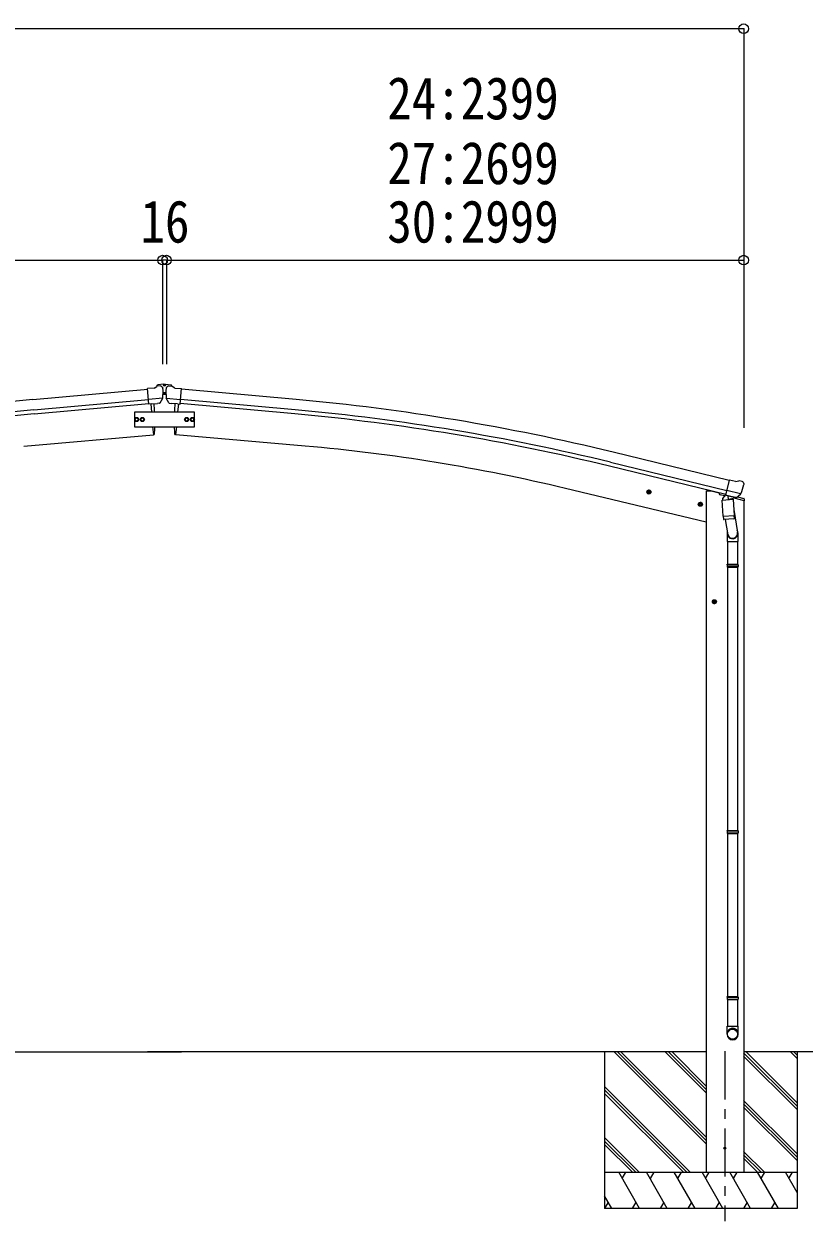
# Model space of a CAD drawing. Units: millimetres, scale not verified. Extents: x -11243 to 11243, y -7760 to 7760.
# Drawn here: x -6973 to -3730, y -4577 to 395 of the extents above; entities that cross this region are included whole.
import ezdxf
from ezdxf.enums import TextEntityAlignment as Align

# ---------------------------------------------------------------- set-up
doc = ezdxf.new("R2010")
doc.units = ezdxf.units.MM
doc.header["$LTSCALE"] = 40
doc.header["$PDMODE"] = 32
doc.header["$PDSIZE"] = 40
doc.linetypes.add('CHAIN1', pattern=[8, 5, -1, 1, -1])
for name, color, linetype, lineweight in [('0-0_0', 7, 'Continuous', 9), ('0-1_本体', 5, 'CHAIN1', 9), ('0-3_ELV2', 4, 'Continuous', 9), ('0-6_OTH_LINE', 7, 'Continuous', 9), ('8-0', 6, 'Continuous', 9)]:
    doc.layers.add(name, color=color, linetype=linetype, lineweight=lineweight)
doc.styles.add('ＭＳ ゴシック', font='')
doc.styles.get('ＭＳ ゴシック').set_extended_font_data('MS Gothic')

msp = doc.modelspace()

# ---------------------------------------------------------------- linework, layer by layer
at = {"layer": '0-0_0'}
for p, q in [((-4559.58, -3874.51), (-4559.58, -4524.5)), ((-4137.33, -4256.77), (-4519.59, -3874.51)), ((-4137.33, -4242.62), (-4505.45, -3874.51)), ((-4137.33, -4228.48), (-4491.31, -3874.51)), ((-4137.33, -4044.64), (-4307.46, -3874.51)), ((-4137.33, -4030.49), (-4293.32, -3874.51)), ((-4137.33, -4016.35), (-4279.18, -3874.51)), ((-3759.58, -4099.88), (-3981.83, -3877.63)), ((-3759.58, -4085.73), (-3970.81, -3874.51)), ((-3759.58, -3901.89), (-3786.96, -3874.51)), ((-3759.58, -3887.74), (-3772.82, -3874.51)), ((-3759.58, -4114.02), (-3981.83, -3891.77)), ((-4203.44, -4374.51), (-4559.58, -4018.37)), ((-4217.58, -4374.51), (-4559.58, -4032.51)), ((-4231.72, -4374.51), (-4559.58, -4046.65)), ((-3759.58, -4297.86), (-3981.83, -4075.62)), ((-3759.58, -4312.01), (-3981.83, -4089.76)), ((-3759.58, -4326.15), (-3981.83, -4103.9)), ((-4415.57, -4374.51), (-4559.58, -4230.5)), ((-4429.71, -4374.51), (-4559.58, -4244.64)), ((-4443.86, -4374.51), (-4559.58, -4258.78)), ((-3895.07, -4374.51), (-3981.83, -4287.75)), ((-3909.21, -4374.51), (-3981.83, -4301.89)), ((-3923.36, -4374.51), (-3981.83, -4316.03)), ((-4559.58, -4374.51), (-3759.58, -4374.51)), ((-4414.2, -4524.5), (-4500.8, -4374.51)), ((-4485.8, -4400.49), (-4470.8, -4374.5)), ((-4298.73, -4524.5), (-4385.33, -4374.51)), ((-4355.33, -4374.51), (-4370.33, -4400.49)), ((-4183.26, -4524.5), (-4269.86, -4374.51)), ((-4254.86, -4400.49), (-4239.86, -4374.5)), ((-4067.79, -4524.5), (-4154.39, -4374.51)), ((-4139.39, -4400.49), (-4124.39, -4374.5)), ((-3952.32, -4524.5), (-4038.92, -4374.51)), ((-4023.92, -4400.49), (-4008.92, -4374.5)), ((-3836.85, -4524.5), (-3923.45, -4374.5)), ((-3908.45, -4400.49), (-3893.45, -4374.51)), ((-3759.58, -4458.34), (-3807.98, -4374.5)), ((-3792.98, -4400.49), (-3777.98, -4374.5)), ((-4529.67, -4524.5), (-4559.58, -4472.69)), ((-4544.67, -4498.53), (-4559.58, -4524.36)), ((-4429.2, -4498.53), (-4444.19, -4524.5)), ((-4313.72, -4498.53), (-4328.72, -4524.5)), ((-4198.25, -4498.53), (-4213.25, -4524.5)), ((-4082.79, -4498.52), (-4097.78, -4524.5)), ((-3967.32, -4498.52), (-3982.31, -4524.5)), ((-3851.84, -4498.53), (-3866.84, -4524.5))]:
    msp.add_line(p, q, dxfattribs=at)
msp.add_lwpolyline([(-3759.58, -3874.51), (-3759.58, -4524.5), (-4559.58, -4524.5)], dxfattribs=at)
at = {"layer": '0-1_本体'}
msp.add_line((-4059.58, -3872.01), (-4059.58, -4577), dxfattribs=at)
at = {"layer": '0-3_ELV2'}
msp.add_circle((-4059.58, -4274.51), 4.5, dxfattribs=at)
at = {"layer": '0-6_OTH_LINE', "color": 6}
for p, q in [((-3981.33, 375.46), (-8795.33, 375.46)), ((-3981.33, 375.46), (-3981.33, -1282.3)), ((-8795.33, -585.63), (-6396.33, -585.63)), ((-6396.33, -585.63), (-6396.33, -1017.13)), ((-6380.25, -585.63), (-6380.25, -1017.13)), ((-6380.25, -585.63), (-3981.33, -585.63)), ((-3981.33, -585.63), (-3981.33, -1282.3))]:
    msp.add_line(p, q, dxfattribs=at)
at = {"layer": '0-6_OTH_LINE', "color": 4}
for p, q in [((-6935.76, -1164.51), (-6458.45, -1121.19)), ((-5840.9, -1164.51), (-6318.21, -1121.19)), ((-6931.85, -1207.55), (-6454.74, -1164.24)), ((-6930.34, -1224.26), (-6453.22, -1180.96)), ((-5846.32, -1224.26), (-6323.44, -1180.96)), ((-5844.81, -1207.55), (-6321.92, -1164.24)), ((-6972.78, -1357.78), (-6434.84, -1310.72)), ((-5803.87, -1357.78), (-6341.82, -1310.72)), ((-4041.35, -1500.91), (-4524.2, -1383.34)), ((-4055.36, -1559.26), (-4538.4, -1441.63)), ((-4534.43, -1425.33), (-4051.42, -1542.83)), ((-4136.83, -1674.51), (-4722.5, -1533.9)), ((-4137.33, -1544.51), (-4116.83, -1544.51)), ((-4137.33, -1544.51), (-4137.33, -4374.51)), ((-4116.83, -1544.51), (-4083.32, -1552.55)), ((-3981.33, -1584.21), (-3981.33, -4374.51))]:
    msp.add_line(p, q, dxfattribs=at)
at = {"layer": '0-6_OTH_LINE', "color": 3}
for p, q in [((-6432.07, -1116.74), (-6458.63, -1119.07)), ((-6452.98, -1183.73), (-6458.63, -1119.07)), ((-6432.07, -1116.74), (-6420.35, -1109.97)), ((-6405.45, -1108.39), (-6419.11, -1109.58)), ((-6392.5, -1101.41), (-6416.64, -1103.52)), ((-6396.31, -1114.14), (-6401.79, -1109.54)), ((-6395.25, -1116.18), (-6395.13, -1117.52)), ((-6394.52, -1142.91), (-6382.48, -1142.91)), ((-6392.5, -1101.41), (-6384.5, -1101.41)), ((-6387.24, -1106.13), (-6386.4, -1106.13)), ((-6387.24, -1138.83), (-6386.4, -1138.83)), ((-6384.5, -1101.41), (-6360.36, -1103.52)), ((-6381.75, -1116.18), (-6381.87, -1117.52)), ((-6380.69, -1114.14), (-6375.2, -1109.54)), ((-6371.55, -1108.39), (-6357.89, -1109.58)), ((-6357, -1109.35), (-6360.36, -1103.52)), ((-6357, -1109.54), (-6357, -1109.35)), ((-6344.93, -1116.74), (-6356.65, -1109.97)), ((-6344.93, -1116.74), (-6318.36, -1119.07)), ((-6324.02, -1183.73), (-6318.36, -1119.07)), ((-6395.77, -1159.03), (-6454.69, -1164.18)), ((-6443.01, -1182.85), (-6452.98, -1183.73)), ((-6446, -1183.12), (-6443, -1217.46)), ((-6409.41, -1179.91), (-6417.11, -1180.59)), ((-6407.02, -1178.52), (-6396.09, -1159.58)), ((-6381.23, -1159.03), (-6322.31, -1164.18)), ((-6369.98, -1178.52), (-6380.91, -1159.58)), ((-6367.59, -1179.91), (-6359.88, -1180.59)), ((-6333.98, -1182.85), (-6334.25, -1182.92)), ((-6330.99, -1183.12), (-6334, -1217.46)), ((-6333.98, -1182.85), (-6324.02, -1183.73)), ((-6437.75, -1277.46), (-6434.84, -1310.72)), ((-6339.25, -1277.46), (-6342.16, -1310.72)), ((-6434.84, -1310.72), (-6432.78, -1310.47)), ((-6342.16, -1310.72), (-6344.22, -1310.47))]:
    msp.add_line(p, q, dxfattribs=at)
at = {"layer": '0-6_OTH_LINE'}
for p, q in [((-4382.58, -1546.6), (-4377.42, -1541.16)), ((-4377.62, -1558.08), (-4372.95, -1538.63)), ((-4377.42, -1541.16), (-4370.12, -1542.91)), ((-4014.95, -1505.18), (-4040.88, -1498.95)), ((-4014.95, -1505.18), (-4001.69, -1502.48)), ((-3987.21, -1505.67), (-4000.39, -1502.5)), ((-3984.11, -1507.92), (-3980.26, -1514.21)), ((-3979.89, -1516.49), (-3980.17, -1517.64)), ((-4365.56, -1550.69), (-4385.01, -1546.02)), ((-4380.45, -1553.8), (-4382.58, -1546.6)), ((-4370.12, -1542.91), (-4367.99, -1550.11)), ((-4163.7, -1609.43), (-4159.03, -1589.99)), ((-4083.32, -1552.47), (-4083.32, -1555.78)), ((-4060.6, -1565.18), (-4079.49, -1560.65)), ((-4071.02, -1582.35), (-4025.33, -1579.16)), ((-4066.35, -1649.19), (-4071.02, -1582.35)), ((-4056.61, -1560.59), (-4069.92, -1575.9)), ((-4069.92, -1575.9), (-4069.48, -1582.25)), ((-4055.66, -1560.52), (-4056.61, -1560.59)), ((-4052.58, -1562.99), (-4054.11, -1562.62)), ((-4015.88, -1571.8), (-4052.58, -1562.99)), ((-3993.95, -1556.8), (-4051.45, -1542.99)), ((-4046.63, -1564.82), (-4045.61, -1579.42)), ((-4018.42, -1573.81), (-4044.23, -1580.25)), ((-4027.11, -1575.98), (-4026.88, -1579.27)), ((-4025.33, -1579.16), (-4020.66, -1646)), ((-3978.77, -1584.83), (-4021.47, -1574.57)), ((-4013.51, -1572.28), (-4021.03, -1570.47)), ((-4017.71, -1572.03), (-4017.66, -1572.77)), ((-4014.35, -1572.17), (-4015.88, -1571.8)), ((-4010.8, -1571.71), (-3994.42, -1557.22)), ((-4007.27, -1568.73), (-3981.07, -1575.02)), ((-3978.77, -1577.94), (-3978.77, -1584.83)), ((-4151.64, -1602.05), (-4171.09, -1597.38)), ((-4168.66, -1597.96), (-4163.5, -1592.51)), ((-4166.53, -1605.16), (-4168.66, -1597.96)), ((-4163.5, -1592.51), (-4156.2, -1594.27)), ((-4156.2, -1594.27), (-4154.07, -1601.46)), ((-4022.39, -1621.23), (-4006.48, -1717.4)), ((-4066.35, -1649.19), (-4020.66, -1646)), ((-4066.34, -1649.19), (-4065.45, -1661.89)), ((-4021.64, -1660.6), (-4063.34, -1663.52)), ((-4057.91, -1663.14), (-4047.18, -1726.72)), ((-4019.8, -1658.46), (-4020.67, -1646)), ((-4020.2, -1659.82), (-4020.2, -1659.82)), ((-4050.33, -1719.91), (-4050.33, -1754.56)), ((-4004.33, -1754.56), (-4004.33, -1720.21)), ((-4050.33, -1754.56), (-4004.33, -1754.56)), ((-4048.33, -1754.56), (-4048.33, -1848.56)), ((-4006.33, -1754.56), (-4006.33, -1848.56)), ((-4050.33, -1850.56), (-4049.33, -1848.56)), ((-4050.33, -1850.56), (-4004.33, -1850.56)), ((-4050.33, -1850.56), (-4050.33, -1858.56)), ((-4050.33, -1858.56), (-4004.33, -1858.56)), ((-4050.33, -1858.56), (-4049.33, -1860.56)), ((-4049.33, -1848.56), (-4005.33, -1848.56)), ((-4049.33, -1860.56), (-4005.33, -1860.56)), ((-4048.33, -1860.56), (-4048.33, -2954.75)), ((-4006.33, -1860.56), (-4006.33, -2954.75)), ((-4004.33, -1850.56), (-4005.33, -1848.56)), ((-4112.83, -2004.62), (-4092.83, -2004.62)), ((-4109.33, -2000.87), (-4102.83, -1997.12)), ((-4102.83, -2014.62), (-4102.83, -1994.62)), ((-4102.83, -1997.12), (-4096.33, -2000.87)), ((-4096.33, -2008.38), (-4102.83, -2012.13)), ((-4096.33, -2000.87), (-4096.33, -2008.38)), ((-4050.33, -2956.75), (-4049.33, -2954.75)), ((-4050.33, -2956.75), (-4004.33, -2956.75)), ((-4050.33, -2956.75), (-4050.33, -2964.75)), ((-4050.33, -2964.75), (-4004.33, -2964.75)), ((-4050.33, -2964.75), (-4049.33, -2966.75)), ((-4049.33, -2954.75), (-4005.33, -2954.75)), ((-4049.33, -2966.75), (-4005.33, -2966.75)), ((-4048.33, -2966.75), (-4048.33, -3644.94)), ((-4006.33, -2966.75), (-4006.33, -3644.94)), ((-4004.33, -2956.75), (-4005.33, -2954.75)), ((-4050.33, -3646.94), (-4049.33, -3644.94)), ((-4050.33, -3646.94), (-4004.33, -3646.94)), ((-4050.33, -3646.94), (-4050.33, -3654.94)), ((-4050.33, -3654.94), (-4004.33, -3654.94)), ((-4050.33, -3654.94), (-4049.33, -3656.94)), ((-4049.33, -3644.94), (-4005.33, -3644.94)), ((-4049.33, -3656.94), (-4005.33, -3656.94)), ((-4048.33, -3656.94), (-4048.33, -3766.94)), ((-4006.33, -3656.94), (-4006.33, -3766.94)), ((-4004.33, -3646.94), (-4005.33, -3644.94)), ((-4050.33, -3801.08), (-4050.33, -3766.94)), ((-4050.33, -3766.94), (-4004.33, -3766.94)), ((-4004.33, -3801.08), (-4004.33, -3766.94)), ((-8639.83, -3874.51), (-6317.73, -3874.51)), ((-4136.83, -3874.51), (-6458.92, -3874.51)), ((-3384.99, -3874.51), (-3981.33, -3874.51))]:
    msp.add_line(p, q, dxfattribs=at)
at = {"layer": '0-6_OTH_LINE', "color": 3}
for points in [[(-6420, -1109.54), (-6420, -1109.35), (-6416.64, -1103.52)], [(-6389.76, -1105.29), (-6390.6, -1105.29), (-6390.6, -1106.13), (-6389.76, -1106.13)], [(-6389.76, -1137.99), (-6390.6, -1137.99), (-6390.6, -1138.83), (-6389.76, -1138.83)], [(-6388.08, -1104.45), (-6388.08, -1103.61), (-6388.92, -1103.61), (-6388.92, -1104.45)], [(-6388.92, -1106.97), (-6388.92, -1107.81), (-6388.08, -1107.81), (-6388.08, -1106.97)], [(-6388.08, -1137.15), (-6388.08, -1136.31), (-6388.92, -1136.31), (-6388.92, -1137.15)], [(-6388.92, -1139.67), (-6388.92, -1140.51), (-6388.08, -1140.51), (-6388.08, -1139.67)], [(-6386.4, -1106.13), (-6386.4, -1105.29), (-6387.24, -1105.29)], [(-6386.4, -1138.83), (-6386.4, -1137.99), (-6387.24, -1137.99)], [(-6443.01, -1182.85), (-6442.74, -1182.92), (-6417.37, -1180.7), (-6417.11, -1180.59)], [(-6395.7, -1158.4), (-6395.98, -1159.38), (-6396.09, -1159.58)], [(-6381.3, -1158.4), (-6381.01, -1159.38), (-6380.91, -1159.58)], [(-6334.25, -1182.92), (-6359.63, -1180.7), (-6359.88, -1180.59)]]:
    msp.add_lwpolyline(points, dxfattribs=at)
for points in [[(-6263.5, -1277.46), (-6263.5, -1217.46), (-6513.5, -1217.46), (-6513.5, -1277.46)], [(-6511.5, -1247.47), (-6507.75, -1240.97), (-6500.25, -1240.97), (-6496.49, -1247.47), (-6500.25, -1253.97), (-6507.75, -1253.97)], [(-6488, -1247.47), (-6484.25, -1240.97), (-6476.75, -1240.97), (-6472.99, -1247.47), (-6476.75, -1253.97), (-6484.25, -1253.97)], [(-6288.99, -1247.46), (-6292.75, -1240.96), (-6300.25, -1240.96), (-6304, -1247.46), (-6300.25, -1253.96), (-6292.75, -1253.96)], [(-6265.49, -1247.46), (-6269.25, -1240.96), (-6276.75, -1240.96), (-6280.5, -1247.46), (-6276.75, -1253.96), (-6269.25, -1253.96)]]:
    msp.add_lwpolyline(points, close=True, dxfattribs=at)
at = {"layer": '0-6_OTH_LINE'}
for points in [[(-4046.31, -1564.4), (-4056.03, -1562.07), (-4040.88, -1498.95)], [(-4367.99, -1550.11), (-4373.15, -1555.55), (-4380.45, -1553.8)], [(-4046.31, -1564.4), (-4046.07, -1564.55), (-4021.31, -1570.5), (-4021.03, -1570.47)], [(-3993.68, -1556.22), (-3994.26, -1557.07), (-3994.42, -1557.22)], [(-4154.07, -1601.46), (-4159.23, -1606.91), (-4166.53, -1605.16)], [(-4004.33, -1850.56), (-4004.33, -1858.56), (-4005.33, -1860.56)], [(-4102.83, -2012.13), (-4109.33, -2008.38), (-4109.33, -2000.87)], [(-4004.33, -2956.75), (-4004.33, -2964.75), (-4005.33, -2966.75)], [(-4004.33, -3646.94), (-4004.33, -3654.94), (-4005.33, -3656.94)]]:
    msp.add_lwpolyline(points, dxfattribs=at)
at = {"layer": '0-6_OTH_LINE', "color": 3}
for centre, radius in [((-6388.5, -1105.71), 3.5), ((-6388.5, -1138.41), 3.5), ((-6504, -1247.47), 8.5), ((-6504, -1247.47), 7.7), ((-6504, -1247.47), 6.5), ((-6480.5, -1247.47), 8.5), ((-6480.5, -1247.47), 7.7), ((-6480.5, -1247.47), 6.5), ((-6296.5, -1247.46), 8.5), ((-6296.5, -1247.46), 7.7), ((-6296.5, -1247.46), 6.5), ((-6273, -1247.46), 8.5), ((-6273, -1247.46), 7.7), ((-6273, -1247.46), 6.5)]:
    msp.add_circle(centre, radius, dxfattribs=at)
at = {"layer": '0-6_OTH_LINE'}
for centre, radius in [((-4375.29, -1548.35), 8.5), ((-4375.29, -1548.35), 7.7), ((-4375.29, -1548.35), 6.5), ((-4161.36, -1599.71), 8.5), ((-4161.36, -1599.71), 7.7), ((-4161.36, -1599.71), 6.5), ((-4102.83, -2004.62), 8.5), ((-4102.83, -2004.62), 7.7), ((-4102.83, -2004.62), 6.5)]:
    msp.add_circle(centre, radius, dxfattribs=at)
at = {"layer": '0-6_OTH_LINE', "color": 3}
for centre, radius, start, end in [((-6418.85, -1112.57), 3, 95, 120), ((-6405.01, -1113.37), 5, 50.00648, 94.99352), ((-6596.76, -1135.16), 202.4, 353.4085, 5), ((-6389.76, -1104.45), 0.84, 270, 0), ((-6389.76, -1106.97), 0.84, 0, 90), ((-6389.76, -1137.15), 0.84, 270, 0), ((-6389.76, -1139.67), 0.84, 0, 90), ((-6387.24, -1104.45), 0.84, 180, 270), ((-6387.24, -1106.97), 0.84, 90, 180), ((-6387.24, -1137.15), 0.84, 180, 270), ((-6387.24, -1139.67), 0.84, 90, 180), ((-6180.24, -1135.16), 202.4, 175, 186.5915), ((-6371.99, -1113.37), 5, 85.00648, 129.99352), ((-6358.15, -1112.57), 3, 60, 85), ((-7328.6, -1254.91), 900, 2.3844, 4.64986), ((-5448.39, -1254.91), 900, 175.35014, 177.6156), ((-7328.6, -1254.91), 900, 356.63919, 358.56384), ((-5448.39, -1254.91), 900, 181.43616, 183.36081), ((-6433.15, -1307.49), 3, 277, 356.63919), ((-6343.85, -1307.49), 3, 183.36081, 263)]:
    msp.add_arc(centre, radius, start, end, dxfattribs=at)
at = {"layer": '0-6_OTH_LINE', "color": 4}
for centre, radius, start, end in [((-6121.75, -10133.08), 9005.44, 95.18612, 103.68612), ((-6654.91, -10133.08), 9005.44, 76.31388, 84.81388), ((-6121.75, -10133.08), 8962.23, 95.18612, 103.68612), ((-6121.75, -10133.08), 8945.44, 95.18612, 103.68612), ((-6654.91, -10133.08), 8945.44, 76.31388, 84.81388), ((-6654.91, -10133.08), 8962.23, 76.31388, 84.81388), ((-6448.85, -8726.09), 7396.48, 76.50259, 84.99741)]:
    msp.add_arc(centre, radius, start, end, dxfattribs=at)
at = {"layer": '0-6_OTH_LINE'}
for centre, radius, start, end in [((-4001.09, -1505.42), 3, 76.5, 101.5), ((-4176.98, -1470.39), 202.4, 334.90875, 346.5), ((-3988.38, -1510.53), 5, 31.5, 76.5), ((-4078.32, -1555.78), 5, 180, 256.5), ((-4053.99, -1562.14), 0.5, 221.23754, 256.5), ((-4047.23, -1564.9), 0.604, 7.79405, 79.40158), ((-4044.58, -1579.28), 1.03, 188.03431, 289.96103), ((-4018.66, -1572.84), 1, 284, 4), ((-4017.21, -1572), 0.5, 76.5, 184), ((-4014.23, -1571.68), 0.5, 256.5, 291.76246), ((-3981.77, -1577.94), 3, 0, 76.5), ((-4063.48, -1661.52), 2, 190.53157, 274), ((-4021.78, -1658.61), 2, 274, 322.59038), ((-4021.74, -1658.64), 1.95, 322.52234, 4.95983), ((-4034.33, -1720.21), 30, 0, 2.54858)]:
    msp.add_arc(centre, radius, start, end, dxfattribs=at)
at = {"layer": '0-6_OTH_LINE', "color": 3}
for centre, major_axis, ratio, start_param, end_param in [((-6390.92, -1112.14), (-15.35, 3.44), 0.101033, 5.9751426, 5.9753737), ((-6398.24, -1116.44), (2.71, -1.31), 0.997474, 0.5366567, 1.3225652), ((-6378.76, -1116.44), (-2.71, -1.31), 0.997474, 4.9606201, 5.7465286), ((-6386.08, -1112.14), (15.35, 3.44), 0.101033, 0.3078116, 0.3080427), ((-6409.68, -1176.92), (1.62, -2.54), 0.997631, 5.8041905, 5.8929484), ((-6409.75, -1176.81), (-3.5, 2.17), 0.650902, 2.1145521, 2.1873627), ((-6409.62, -1177.01), (1.62, -2.54), 0.997631, 5.965759, 6.7621801), ((-6367.38, -1177.01), (-1.62, -2.54), 0.997631, 5.8041905, 6.6006116), ((-6367.25, -1176.81), (3.5, 2.17), 0.650902, 4.0958226, 4.1686332), ((-6367.32, -1176.92), (-1.62, -2.54), 0.997631, 0.3902369, 0.4789948)]:
    msp.add_ellipse(centre, major_axis=major_axis, ratio=ratio, start_param=start_param, end_param=end_param, dxfattribs=at)
at = {"layer": '0-6_OTH_LINE'}
for centre, major_axis, ratio, start_param, end_param in [((-3982.81, -1515.78), (1.57, -2.57), 0.99628, 0.7835347, 1.5707963), ((-4012.81, -1569.35), (0.73, -2.92), 0.997631, 5.8041905, 5.8929484), ((-4012.84, -1569.23), (-2.63, 3.16), 0.650902, 2.1145521, 2.1873627), ((-4012.79, -1569.45), (0.73, -2.92), 0.997631, 5.965759, 6.7621801), ((-4027.33, -1719.91), (-23, 0), 0.996195, 6.0000678, 10.0103449), ((-4027.33, -1719.91), (-21, 0), 0.996195, 0.3319459, 3.3482706), ((-4027.33, -3799.34), (23, 0), 0.996195, 6.2831853, 9.424778), ((-4027.33, -3801.08), (23, 0), 0.996195, 6.2831853, 9.424778), ((-4027.33, -3801.08), (0, -23.43), 0.981806, 4.712389, 7.8539816)]:
    msp.add_ellipse(centre, major_axis=major_axis, ratio=ratio, start_param=start_param, end_param=end_param, dxfattribs=at)
msp.add_ellipse((-4027.33, -3801.08), major_axis=(-21, 0), ratio=0.996195, dxfattribs=at)
at = {"layer": '0-6_OTH_LINE', "color": 6}
for p in [(-3981.33, 375.46), (-6396.33, -585.63), (-6380.25, -585.63), (-3981.33, -585.63)]:
    msp.add_point(p, dxfattribs=at)
at = {"layer": '8-0'}
msp.add_line((-6380.25, -585.63), (-6396.33, -585.63), dxfattribs=at)
for p in [(-6396.33, -585.63), (-6380.25, -585.63)]:
    msp.add_point(p, dxfattribs=at)

# ---------------------------------------------------------------- texts
at = {"layer": '0-6_OTH_LINE', "style": 'ＭＳ ゴシック', "width": 0.85}
for s, p in [('24:2399', (-5462.59, -53.58)), ('27:2699', (-5462.59, -322.8)), ('16', (-6488.3, -565.61)), ('30:2999', (-5462.59, -565.61))]:
    msp.add_text(s, height=176, dxfattribs=at).set_placement(p, align=Align.BOTTOM_LEFT)

doc.saveas('drawing.dxf')
